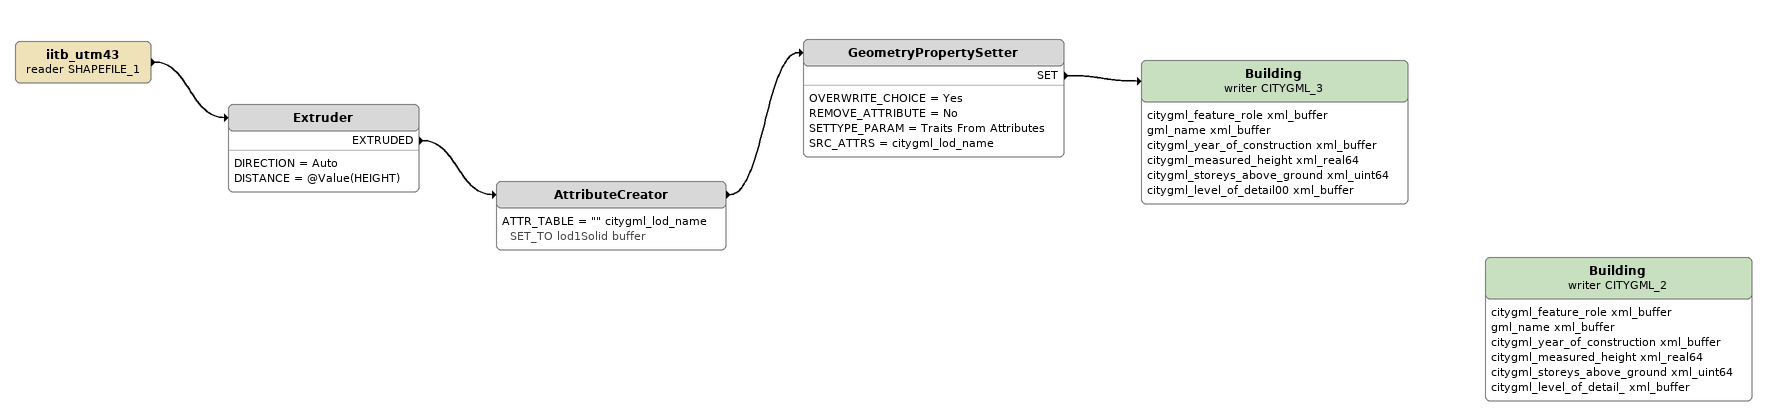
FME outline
iitb_utm43 (reader SHAPEFILE_1)
    -> Extruder
Extruder
    DIRECTION = Auto
    DISTANCE = @Value(HEIGHT)
    EXTRUDED -> AttributeCreator
AttributeCreator
    ATTR_TABLE = "" citygml_lod_name SET_TO lod1Solid buffer
    -> GeometryPropertySetter
GeometryPropertySetter
    OVERWRITE_CHOICE = Yes
    REMOVE_ATTRIBUTE = No
    SETTYPE_PARAM = Traits From Attributes
    SRC_ATTRS = citygml_lod_name
    SET -> Building (writer CITYGML_3)
Building (writer CITYGML_3)
    attributes: citygml_feature_role xml_buffer, gml_name xml_buffer, citygml_year_of_construction xml_buffer, citygml_measured_height xml_real64, citygml_storeys_above_ground xml_uint64, citygml_level_of_detail00 xml_buffer
Building (writer CITYGML_2)
    attributes: citygml_feature_role xml_buffer, gml_name xml_buffer, citygml_year_of_construction xml_buffer, citygml_measured_height xml_real64, citygml_storeys_above_ground xml_uint64, citygml_level_of_detail_ xml_buffer
